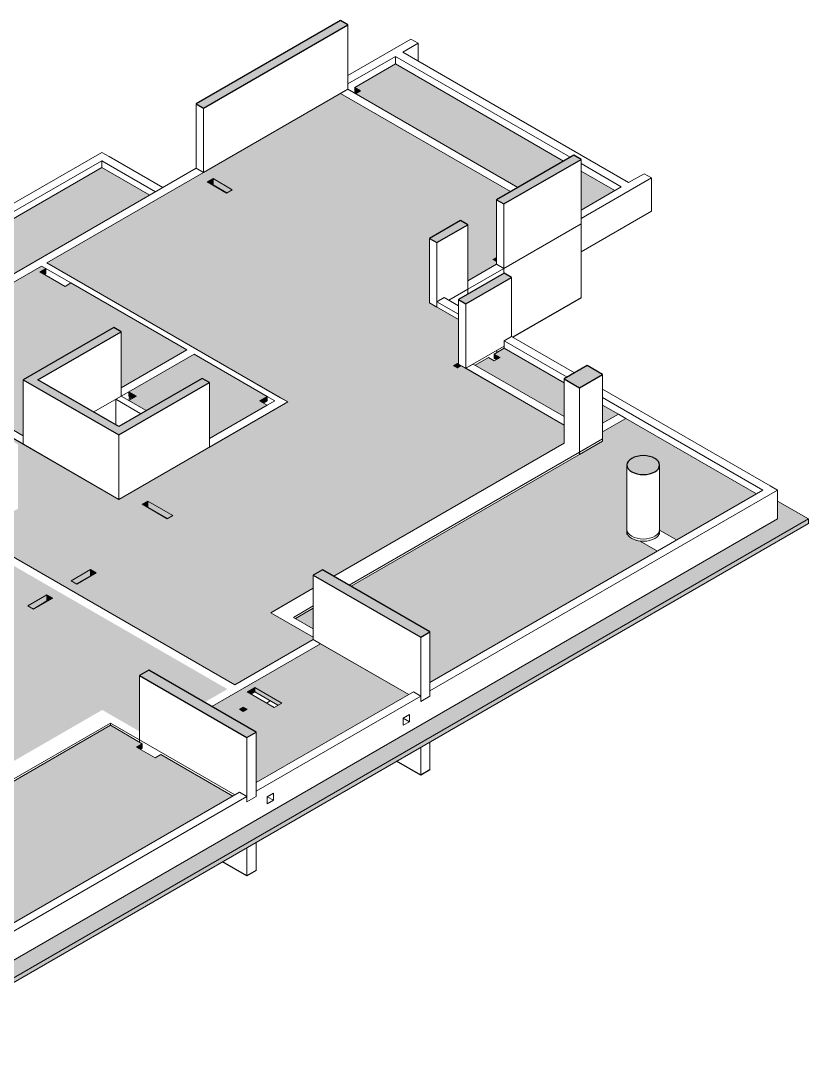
# Model space of a CAD drawing. Header units: centimetres. Extents: x -1897 to 22038, y -1268 to 84208.
# Drawn here: x 10721 to 12166, y 61763 to 63649 of the extents above; entities that cross this region are included whole.
import ezdxf

# ---------------------------------------------------------------- set-up
doc = ezdxf.new("R2010")
doc.units = ezdxf.units.CM
for name, color, linetype, lineweight in [('A-FLOR', 7, 'Continuous', 18), ('S-BEAM', 7, 'Continuous', 18), ('S-COLS', 7, 'Continuous', 18)]:
    doc.layers.add(name, color=color, linetype=linetype, lineweight=lineweight)

msp = doc.modelspace()

# ---------------------------------------------------------------- hatches: boundary and pattern name
at = {"layer": 'A-FLOR', "true_color": 0xbfbfbf}
h = msp.add_hatch(color=9, dxfattribs=at)
h.paths.add_polyline_path([(11749.16, 63301.24), (11811.04, 63336.97), (11749.16, 63372.69), (11749.16, 63312.52)], flags=0)
h.paths.add_polyline_path([(11633.33, 63342.81), (11717.13, 63391.19), (11408.69, 63569.26), (11334.01, 63526.14), (11344.56, 63520.05), (11335.45, 63514.79), (11626.37, 63346.83)], flags=0)
for points in [[(11337.49, 63515.97), (11344.56, 63520.05), (11334.01, 63526.14), (11334.01, 63517.98)], [(10497.94, 63063.03), (10957.91, 63328.6), (10869.88, 63379.42), (10497.94, 63164.69), (10497.94, 63095.42)], [(11073.46, 63347.16), (11074.17, 63347.57), (11074.17, 63359), (11063.56, 63352.87)], [(11099.62, 63332.87), (11109.52, 63338.58), (11074.17, 63359), (11074.17, 63347.57), (11098.91, 63333.28)], [(11594.31, 63206.73), (11594.31, 63214.37), (11587.69, 63210.55)], [(10725.98, 62887.28), (10725.98, 62990.01), (10892.15, 63085.94), (10905.59, 63078.19), (10905.59, 62975.46), (11025.79, 63044.86), (10813.29, 63167.56), (10802.6, 63161.38), (10756.64, 63187.92), (10767.33, 63194.09), (10759.57, 63198.57), (10473.19, 63033.23), (10723.42, 62888.76)], [(10765.12, 63183.02), (10767.33, 63184.29), (10767.33, 63194.09), (10756.64, 63187.92), (10761.44, 63185.15)], [(11067.51, 62881.97), (11173.46, 62943.14), (11159.24, 62951.35), (11173.51, 62959.58), (11039.23, 63037.11), (10919.68, 62968.09), (10933.77, 62959.96), (10919.67, 62951.82), (10951.68, 62933.34), (11054.08, 62992.46), (11067.51, 62984.7), (11067.51, 62884.07)], [(11593.49, 63026.92), (11600.56, 63031), (11590.02, 63037.08), (11590.02, 63028.92)], [(11522.44, 63011.59), (11522.49, 63011.62), (11522.44, 63019.76), (11515.37, 63015.68)], [(11522.49, 63011.62), (11524.31, 63012.67), (11524.31, 63018.74), (11522.49, 63019.78), (11522.49, 63015.68)], [(11524.31, 63012.67), (11529.56, 63015.7), (11524.31, 63018.74), (11524.31, 63015.68)], [(10926.7, 62955.87), (10933.77, 62959.96), (10919.68, 62967.71), (10919.68, 62959.92), (10925.73, 62956.43)], [(11166.32, 62947.26), (11173.51, 62951.42), (11173.51, 62959.58), (11159.24, 62951.35), (11164.68, 62948.21)], [(10498.29, 61771.54), (12166.36, 62734.6), (12109.79, 62767.26), (12109.79, 62734.6), (10498.29, 61804.2), (9886.65, 62157.33), (9858.36, 62141), (10470.72, 61787.46)], [(10953.87, 62755.78), (10954.46, 62756.12), (10954.46, 62767.55), (10943.97, 62761.49)], [(10990.53, 62735.3), (11000.42, 62741.01), (10954.46, 62767.55), (10954.46, 62756.12), (10990.48, 62735.32)], [(10498.29, 61763.37), (12166.36, 62726.43), (12166.36, 62734.6), (10498.29, 61771.54), (10498.29, 61770.48)], [(10823.77, 62615.53), (10849.23, 62630.23), (10849.23, 62641.66), (10813.88, 62621.25)], [(10849.94, 62629.82), (10859.84, 62635.54), (10849.23, 62641.66), (10849.23, 62630.23)], [(10744.01, 62569.48), (10769.47, 62584.18), (10769.13, 62595.42), (10734.11, 62575.2)], [(10770.17, 62583.77), (10780.07, 62589.49), (10769.47, 62595.31), (10769.47, 62584.18)], [(11143.69, 62413.24), (11150.77, 62417.32), (11150.77, 62425.49), (11136.7, 62417.28), (11140.9, 62414.85)], [(11193.19, 62392.83), (11200.26, 62396.91), (11150.77, 62425.49), (11150.77, 62417.32), (11187.13, 62396.33)], [(11129.62, 62381.46), (11129.62, 62389.63), (11122.55, 62385.54), (11123.98, 62384.72)], [(11129.62, 62381.46), (11136.62, 62385.59), (11129.62, 62389.63), (11129.62, 62385.09)], [(10498.29, 61872.78), (10632.64, 61950.35), (10600.88, 61968.69), (10595.29, 61969.68), (10590.14, 61971.27), (10584.47, 61974.22), (10581.89, 61976.04), (10578.55, 61980.12), (10577.27, 61983.12), (10576.83, 61985.66), (10576.83, 62107.99), (10577.41, 62111.36), (10579.12, 62114.61), (10581.89, 62117.61), (10585.62, 62120.23), (10590.17, 62122.39), (10595.35, 62123.99), (10600.98, 62124.97), (10606.83, 62125.31), (10612.69, 62124.97), (10618.31, 62123.99), (10623.5, 62122.39), (10628.05, 62120.23), (10631.78, 62117.61), (10634.55, 62114.61), (10636.26, 62111.36), (10636.83, 62107.99), (10637.02, 61988.65), (10668, 61970.76), (11110.65, 62226.33), (10978.36, 62302.7), (10967.73, 62296.57), (10933.8, 62316.16), (10944.42, 62322.3), (10885.79, 62356.15), (10318.69, 62028.73), (10303.84, 62037.31), (10258.58, 62011.18), (10470.72, 61888.7)], [(10940.87, 62312.08), (10944.42, 62314.13), (10944.42, 62322.3), (10933.8, 62316.16), (10939.17, 62313.06)]]:
    msp.add_hatch(color=9, dxfattribs=at).paths.add_polyline_path(points, flags=0)
h = msp.add_hatch(color=9, dxfattribs=at)
h.paths.add_polyline_path([(11113.83, 62430.25), (11258.08, 62513.53), (11258.08, 62517.61), (11179.94, 62562.72), (11258.08, 62607.84), (11258.08, 62631.77), (11275.05, 62641.57), (11295.78, 62629.6), (11718.05, 62873.4), (11718.05, 62906.88), (11529.52, 63015.68), (11522.44, 63011.59), (11515.37, 63015.68), (11522.49, 63019.78), (11524.31, 63018.74), (11524.31, 63100.39), (11471.27, 63131.01), (11471.27, 63249.24), (11527.84, 63281.9), (11541.28, 63274.15), (11541.28, 63171.42), (11594.31, 63202.04), (11587.69, 63210.55), (11594.31, 63214.37), (11594.31, 63320.28), (11619.9, 63335.05), (11307.93, 63515.17), (10769.47, 63204.29), (11211.06, 62949.33), (10901.34, 62770.52), (10661.63, 62908.92), (10656.55, 62905.98), (10716.08, 62871.61), (10716.08, 62753.38), (10635.12, 62706.63), (11109.15, 62432.95)], flags=0)
h.paths.add_polyline_path([(10824.48, 62615.13), (10813.88, 62621.25), (10849.23, 62641.66), (10859.84, 62635.54), (10859.05, 62635.09)], flags=0)
h.paths.add_polyline_path([(10989.93, 62734.96), (10943.97, 62761.49), (10954.46, 62767.55), (11000.42, 62741.01)], flags=0)
h.paths.add_polyline_path([(11594.31, 63202.04), (11594.31, 63206.73), (11587.69, 63210.55), (11593.82, 63202.66)], flags=0)
h.paths.add_polyline_path([(11098.91, 63332.46), (11063.56, 63352.87), (11074.17, 63359), (11109.52, 63338.58)], flags=0)
h = msp.add_hatch(color=9, dxfattribs=at)
h.paths.add_polyline_path([(11788.76, 62910.14), (11817.75, 62926.88), (11788.76, 62943.62), (11788.76, 62911.78)], flags=0)
h.paths.add_polyline_path([(11718.05, 62922.39), (11718.05, 62984.44), (11608.24, 63047.6), (11590.02, 63037.08), (11600.56, 63031), (11589.95, 63024.88), (11579.41, 63030.96), (11554.71, 63016.7), (11701.96, 62931.68)], flags=0)
h = msp.add_hatch(color=9, dxfattribs=at)
h.paths.add_polyline_path([(11471.98, 62434.94), (11889.17, 62675.81), (11857.41, 62694.15), (11851.82, 62695.13), (11846.67, 62696.73), (11841.85, 62699.09), (11838.42, 62701.5), (11835.07, 62705.58), (11833.8, 62708.58), (11833.36, 62711.12), (11833.36, 62833.44), (11833.94, 62836.82), (11835.75, 62840.18), (11838.42, 62843.07), (11842.3, 62845.76), (11846.7, 62847.84), (11851.88, 62849.44), (11857.51, 62850.43), (11864.79, 62850.68), (11870.33, 62850.23), (11874.84, 62849.44), (11880.03, 62847.84), (11884.58, 62845.69), (11889.23, 62842.07), (11891.08, 62840.07), (11892.79, 62836.82), (11893.36, 62833.44), (11893.55, 62714.11), (11924.53, 62696.22), (12070.9, 62780.73), (11831.19, 62919.12), (11788.76, 62894.63), (11788.76, 62877.48), (11327.6, 62611.23), (11471.98, 62527.87), (11471.98, 62505.77)], flags=0)
h.paths.add_polyline_path([(11258.08, 62533.13), (11258.08, 62571.09), (11225.2, 62552.11), (11244.9, 62540.74)], flags=0)
h = msp.add_hatch(color=9, dxfattribs=at)
h.paths.add_polyline_path([(10290.4, 62064.66), (10290.65, 62167.53), (10332.83, 62191.88), (10361.11, 62175.55), (10361.11, 62089.97), (10870.94, 62384.32), (10939.17, 62344.92), (10939.17, 62447.65), (10956.14, 62457.45), (11058.54, 62398.33), (11100.39, 62422.49), (10621.68, 62698.87), (10540.72, 62652.13), (10378.79, 62745.62), (10373.71, 62742.68), (10511.02, 62663.41), (10511.02, 62545.17), (10201.31, 62366.36), (9759.72, 62621.31), (9221.26, 62310.43), (9622.19, 62078.95), (9622.19, 62181.67), (9763.61, 62263.32), (9777.04, 62255.57), (9777.04, 62152.84), (9830.08, 62183.46), (9826.54, 62185.5), (9830.08, 62187.54), (9830.08, 62301.7), (9886.65, 62334.36), (9900.08, 62326.6), (9900.08, 62218.16), (9996.95, 62162.23), (9996.95, 62255.16), (10081.1, 62303.74), (10094.54, 62295.98), (10094.54, 62177.75), (10289.98, 62064.91)], flags=0)
h.paths.add_polyline_path([(9527, 62424.92), (9491.65, 62445.33), (9502.26, 62451.46), (9537.61, 62431.04)], flags=0)
h.paths.add_polyline_path([(10562.02, 62487.9), (10516.06, 62514.44), (10526.66, 62520.56), (10572.63, 62494.02)], flags=0)
h.paths.add_polyline_path([(10744.72, 62569.07), (10734.11, 62575.2), (10769.47, 62595.61), (10780.07, 62589.49), (10751.06, 62572.74)], flags=0)
h = msp.add_hatch(color=9, dxfattribs=at)
h.paths.add_polyline_path([(11153.07, 62250.82), (11433.09, 62412.49), (11271.51, 62505.77), (11071.98, 62390.57), (11153.07, 62343.75), (11153.07, 62278.21)], flags=0)
h.paths.add_polyline_path([(11129.62, 62381.46), (11122.55, 62385.54), (11129.62, 62389.63), (11136.62, 62385.5)], flags=0)
h.paths.add_polyline_path([(11186.12, 62388.75), (11136.62, 62417.32), (11150.77, 62425.49), (11200.26, 62396.91)], flags=0)
at = {"layer": 'S-COLS', "lineweight": 9, "true_color": 0x8080ff}
for points in [[(11056.91, 63488.48), (11321.37, 63641.16), (11307.93, 63648.92), (11043.47, 63496.23)], [(11607.74, 63312.52), (11749.16, 63394.17), (11735.73, 63401.93), (11594.31, 63320.28)], [(11484.71, 63241.49), (11541.28, 63274.15), (11527.84, 63281.9), (11471.27, 63249.24), (11482.71, 63242.64)], [(11537.74, 63129.22), (11621.89, 63177.8), (11608.24, 63185.44), (11524.31, 63136.98), (11531.11, 63133.05)], [(10901.34, 62888.76), (11067.51, 62984.7), (11054.08, 62992.46), (10901.34, 62904.27), (10752.85, 62990.01), (10905.59, 63078.19), (10892.15, 63085.94), (10725.98, 62990.01), (10895.69, 62892.03)], [(11746.34, 62975.31), (11788.76, 62999.8), (11760.48, 63016.13), (11718.05, 62991.64), (11722, 62989.36)], [(11863.36, 62816.12), (11869.22, 62816.45), (11874.84, 62817.44), (11880.03, 62819.04), (11884.7, 62821.28), (11888.31, 62823.82), (11891.08, 62826.81), (11892.79, 62830.06), (11893.36, 62833.44), (11892.28, 62837.79), (11891.08, 62840.07), (11888.31, 62843.07), (11884.58, 62845.69), (11880.03, 62847.84), (11874.84, 62849.44), (11869.22, 62850.43), (11863.36, 62850.76), (11857.51, 62850.43), (11851.88, 62849.44), (11846.7, 62847.84), (11842.15, 62845.69), (11838.42, 62843.07), (11835.65, 62840.07), (11833.94, 62836.82), (11833.36, 62833.44), (11833.94, 62830.06), (11835.75, 62826.7), (11838.42, 62823.82), (11842.15, 62821.2), (11846.7, 62819.04), (11851.88, 62817.44), (11857.51, 62816.45)], [(11455.01, 62518.07), (11471.98, 62527.87), (11275.05, 62641.57), (11258.08, 62631.77), (11419.45, 62538.6)], [(11136.1, 62333.95), (11153.07, 62343.75), (10956.14, 62457.45), (10939.17, 62447.65), (11099.55, 62355.05)]]:
    msp.add_hatch(color=171, dxfattribs=at).paths.add_polyline_path(points, flags=0)

# ---------------------------------------------------------------- linework, layer by layer
at = {"layer": 'A-FLOR', "lineweight": 9}
for p, q in [((11408.69, 63569.26), (11334.01, 63526.14)), ((11717.13, 63391.19), (11408.69, 63569.26)), ((11334.01, 63526.14), (11344.56, 63520.05)), ((11334.01, 63517.98), (11334.01, 63526.14)), ((11307.93, 63515.17), (10769.47, 63204.29)), ((11619.9, 63335.05), (11307.93, 63515.17)), ((11337.49, 63515.97), (11334.01, 63517.98)), ((11344.56, 63520.05), (11335.45, 63514.79)), ((10869.88, 63379.42), (10497.94, 63164.69)), ((10957.91, 63328.6), (10869.88, 63379.42)), ((11063.56, 63352.87), (11074.17, 63359)), ((11074.17, 63359), (11109.52, 63338.58)), ((11074.17, 63347.57), (11074.17, 63359)), ((11811.04, 63336.97), (11749.16, 63372.69)), ((11098.91, 63332.46), (11063.56, 63352.87)), ((11074.17, 63347.57), (11073.46, 63347.16)), ((11099.62, 63332.87), (11074.17, 63347.57)), ((11109.52, 63338.58), (11098.91, 63332.46)), ((10769.47, 63204.29), (11211.06, 62949.33)), ((11587.69, 63210.55), (11594.31, 63214.37)), ((11594.31, 63206.73), (11587.69, 63210.55)), ((10759.57, 63198.57), (10473.19, 63033.23)), ((10756.64, 63187.92), (10767.33, 63194.09)), ((10802.6, 63161.38), (10756.64, 63187.92)), ((10767.33, 63194.09), (10759.57, 63198.57)), ((10767.33, 63194.09), (10767.33, 63184.29)), ((11541.28, 63171.42), (11594.31, 63202.04)), ((10767.33, 63184.29), (10765.12, 63183.02)), ((10813.29, 63167.56), (10802.6, 63161.38)), ((11025.79, 63044.86), (10813.29, 63167.56)), ((11524.31, 63100.39), (11471.27, 63131.01)), ((10905.59, 62975.46), (11025.79, 63044.86)), ((11039.23, 63037.11), (10919.68, 62968.09)), ((11173.51, 62959.58), (11039.23, 63037.11)), ((11608.45, 63047.72), (11590.02, 63037.08)), ((11590.02, 63037.08), (11600.56, 63031)), ((11590.02, 63028.92), (11590.02, 63037.08)), ((11718.05, 62984.44), (11608.45, 63047.72)), ((10473.19, 63033.23), (10725.98, 62887.28)), ((11515.37, 63015.68), (11522.49, 63019.78)), ((11522.44, 63011.59), (11515.37, 63015.68)), ((11529.56, 63015.7), (11522.44, 63011.59)), ((11522.49, 63019.78), (11524.31, 63018.74)), ((11522.49, 63011.56), (11522.49, 63019.78)), ((11524.31, 63018.74), (11524.31, 63012.67)), ((11718.05, 62906.88), (11529.56, 63015.7)), ((11579.41, 63030.96), (11554.71, 63016.7)), ((11589.95, 63024.88), (11579.41, 63030.96)), ((11600.56, 63031), (11589.95, 63024.88)), ((11593.49, 63026.92), (11590.02, 63028.92)), ((10933.77, 62959.96), (10919.67, 62951.82)), ((10919.68, 62968.09), (10933.77, 62959.96)), ((10919.68, 62959.92), (10919.68, 62968.09)), ((10926.7, 62955.87), (10919.68, 62959.92)), ((11159.24, 62951.35), (11173.51, 62959.58)), ((11173.51, 62959.58), (11173.51, 62951.42)), ((11211.06, 62949.33), (10901.34, 62770.52)), ((10919.67, 62951.82), (10951.68, 62933.34)), ((11067.51, 62881.97), (11173.46, 62943.14)), ((11173.46, 62943.14), (11159.24, 62951.35)), ((11173.51, 62951.42), (11166.32, 62947.26)), ((11817.75, 62926.88), (11788.76, 62943.62)), ((11788.76, 62910.14), (11817.75, 62926.88)), ((10901.34, 62770.52), (10661.63, 62908.92)), ((11831.19, 62919.12), (11788.76, 62894.63)), ((12070.9, 62780.73), (11831.19, 62919.12)), ((11295.78, 62629.6), (11718.05, 62873.4)), ((11788.76, 62877.48), (11327.6, 62611.23)), ((10943.97, 62761.49), (10954.46, 62767.55)), ((10989.93, 62734.96), (10943.97, 62761.49)), ((10954.46, 62756.12), (10953.87, 62755.78)), ((10954.46, 62767.55), (11000.42, 62741.01)), ((10954.46, 62767.55), (10954.46, 62756.12)), ((10990.53, 62735.3), (10954.46, 62756.12)), ((12166.36, 62734.6), (12109.79, 62767.26)), ((10498.29, 61771.54), (12166.36, 62734.6)), ((12109.79, 62734.6), (10498.29, 61804.2)), ((11000.42, 62741.01), (10989.93, 62734.96)), ((12166.36, 62734.6), (12166.36, 62726.43)), ((12166.36, 62726.43), (10498.29, 61763.37)), ((11893.36, 62714.21), (11924.53, 62696.22)), ((10635.12, 62706.63), (11113.83, 62430.25)), ((11846.67, 62696.73), (11842.15, 62698.87)), ((11851.82, 62695.13), (11846.69, 62696.72)), ((11857.41, 62694.15), (11854.04, 62694.66)), ((11889.17, 62675.81), (11857.41, 62694.15)), ((10813.88, 62621.25), (10849.23, 62641.66)), ((10849.23, 62641.66), (10859.84, 62635.54)), ((10849.23, 62630.23), (10849.23, 62641.66)), ((10824.48, 62615.13), (10813.88, 62621.25)), ((10849.23, 62630.23), (10823.71, 62615.5)), ((10859.84, 62635.54), (10824.48, 62615.13)), ((10849.94, 62629.82), (10849.23, 62630.23)), ((11179.94, 62562.72), (11258.08, 62607.84)), ((10734.11, 62575.2), (10769.47, 62595.61)), ((10769.47, 62584.18), (10744.01, 62569.48)), ((10780.07, 62589.49), (10744.72, 62569.07)), ((10769.47, 62595.61), (10780.07, 62589.49)), ((10769.47, 62584.18), (10769.47, 62595.61)), ((10770.17, 62583.77), (10769.47, 62584.18)), ((10744.72, 62569.07), (10734.11, 62575.2)), ((11258.08, 62517.61), (11179.94, 62562.72)), ((11258.08, 62571.09), (11225.2, 62552.11)), ((11113.83, 62430.25), (11258.08, 62513.53)), ((11271.51, 62505.77), (11071.98, 62390.57)), ((11433.09, 62412.49), (11271.51, 62505.77)), ((11136.62, 62417.32), (11150.77, 62425.49)), ((11186.12, 62388.75), (11136.62, 62417.32)), ((11150.77, 62417.32), (11143.69, 62413.24)), ((11150.77, 62425.49), (11200.26, 62396.91)), ((11150.77, 62425.49), (11150.77, 62417.32)), ((11193.19, 62392.83), (11150.77, 62417.32)), ((11200.26, 62396.91), (11186.12, 62388.75)), ((11122.55, 62385.54), (11129.62, 62389.63)), ((11129.62, 62381.46), (11122.55, 62385.54)), ((11129.62, 62389.63), (11136.7, 62385.54)), ((11129.62, 62381.46), (11129.62, 62389.63)), ((11136.7, 62385.54), (11129.62, 62381.46)), ((10885.79, 62356.15), (10318.69, 62028.73)), ((10944.42, 62322.3), (10885.79, 62356.15)), ((10933.8, 62316.16), (10944.42, 62322.3)), ((10944.42, 62322.3), (10944.42, 62314.13)), ((10967.73, 62296.57), (10933.8, 62316.16)), ((10944.42, 62314.13), (10940.87, 62312.08)), ((10978.36, 62302.7), (10967.73, 62296.57)), ((11110.65, 62226.33), (10978.36, 62302.7))]:
    msp.add_line(p, q, dxfattribs=at)
msp.add_polyline3d([(11842.15, 62698.87, 0), (11838.42, 62701.5, 0), (11835.65, 62704.49, 0), (11833.94, 62707.74, 0), (11833.36, 62711.12, 0)], dxfattribs=at)
at = {"layer": 'S-BEAM', "lineweight": 9}
for p, q in [((11436.98, 63614.98), (11321.37, 63548.24)), ((11422.13, 63590.9), (11450.41, 63607.23)), ((11436.98, 63614.98), (11450.41, 63607.23)), ((11450.41, 63607.23), (11450.41, 63574.57)), ((11321.37, 63532.72), (11408.69, 63583.14)), ((11408.69, 63583.14), (11729.15, 63398.13)), ((11408.69, 63583.14), (11408.69, 63569.26)), ((11836.49, 63351.66), (11422.13, 63590.9)), ((11321.37, 63532.72), (11321.37, 63522.92)), ((11321.37, 63522.92), (11307.93, 63515.17)), ((11307.93, 63515.17), (11619.9, 63335.05)), ((11633.33, 63342.81), (11321.37, 63522.92)), ((10869.88, 63407.19), (10474.83, 63179.1)), ((10883.31, 63399.43), (10869.88, 63407.19)), ((10981.95, 63342.48), (10883.31, 63399.43)), ((10488.26, 63171.35), (10869.88, 63391.67)), ((11043.47, 63378), (10497.94, 63063.03)), ((10869.88, 63391.67), (10968.52, 63334.72)), ((10869.88, 63391.67), (10869.88, 63379.42)), ((11056.91, 63370.24), (11043.47, 63378)), ((11749.16, 63386.57), (11823.06, 63343.91)), ((10769.47, 63204.29), (11056.91, 63370.24)), ((11749.16, 63285.73), (11878.21, 63360.24)), ((11864.78, 63367.99), (11836.49, 63351.66)), ((11864.78, 63367.99), (11878.21, 63360.24)), ((11878.21, 63360.24), (11878.21, 63299)), ((11823.06, 63343.91), (11749.16, 63301.24)), ((11749.16, 63224.49), (11878.21, 63299)), ((11749.16, 63285.73), (11749.16, 63224.49)), ((11197.62, 62957.09), (10769.47, 63204.29)), ((10497.94, 63047.52), (10759.57, 63198.57)), ((10759.57, 63198.57), (10767.33, 63194.09)), ((10767.33, 63194.09), (10813.29, 63167.56)), ((11594.31, 63202.04), (11541.28, 63171.42)), ((11541.28, 63155.91), (11607.74, 63194.28)), ((11607.74, 63194.28), (11594.31, 63202.04)), ((11607.74, 63185.15), (11607.74, 63194.28)), ((10772.08, 63179.05), (10772.72, 63178.73)), ((10772.72, 63178.73), (10773.35, 63178.32)), ((10813.29, 63167.56), (11025.79, 63044.86)), ((11541.28, 63155.91), (11541.28, 63146.77)), ((11498.14, 63140.8), (11484.71, 63133.05)), ((11484.71, 63133.05), (11524.31, 63110.18)), ((11484.71, 63133.05), (11484.71, 63123.25)), ((11524.31, 63125.7), (11498.14, 63140.8)), ((11608.45, 63061.6), (11621.89, 63069.36)), ((11723.84, 62994.98), (11608.45, 63061.6)), ((11608.45, 63047.72), (11608.45, 63061.6)), ((11621.89, 63069.36), (11737.28, 63002.74)), ((11025.79, 63044.86), (10905.59, 62975.46)), ((10919.68, 62968.09), (11039.23, 63037.11)), ((11039.23, 63037.11), (11173.51, 62959.58)), ((11595.02, 63039.97), (11595.02, 63044.05)), ((10725.98, 62887.28), (10473.19, 63033.23)), ((11551.18, 63018.74), (11537.74, 63010.98)), ((11718.05, 62922.39), (11551.18, 63018.74)), ((11537.74, 63010.98), (11718.05, 62906.88)), ((10905.59, 62959.95), (10895.69, 62954.23)), ((10905.59, 62959.95), (10919.68, 62968.09)), ((10919.67, 62951.82), (10905.59, 62959.95)), ((11173.51, 62959.58), (11187.72, 62951.38)), ((11788.76, 62973.01), (12096.35, 62795.43)), ((10895.69, 62954.23), (10941.78, 62927.62)), ((10895.69, 62954.23), (10895.69, 62907.54)), ((10951.68, 62933.34), (10919.67, 62951.82)), ((10920.25, 62956.98), (10922.51, 62958.29)), ((10920.25, 62952.15), (10920.25, 62956.98)), ((10920.25, 62956.17), (10920.96, 62956.58)), ((10920.96, 62956.58), (10920.96, 62957.39)), ((10924.43, 62954.57), (10920.96, 62956.58)), ((11067.51, 62866.46), (11211.06, 62949.33)), ((11173.46, 62943.14), (11067.51, 62881.97)), ((11187.72, 62951.38), (11173.46, 62943.14)), ((11211.06, 62949.33), (11197.62, 62957.09)), ((12082.92, 62787.67), (11788.76, 62957.5)), ((11817.75, 62926.88), (11788.76, 62910.14)), ((11817.75, 62926.88), (11831.19, 62919.12)), ((10661.63, 62908.92), (10725.98, 62871.77)), ((11788.76, 62894.63), (11831.19, 62919.12)), ((11718.05, 62873.4), (11295.78, 62629.6)), ((11324.06, 62613.27), (11746.34, 62857.07)), ((12109.79, 62787.67), (12096.35, 62795.43)), ((12082.92, 62787.67), (11471.98, 62434.94)), ((11471.98, 62419.43), (12109.79, 62787.67)), ((12109.79, 62734.6), (12109.79, 62787.67)), ((11924.53, 62696.22), (11893.36, 62714.21)), ((11113.83, 62430.25), (10635.12, 62706.63)), ((11874.81, 62695.11), (11872.61, 62694.65)), ((11889.35, 62702.47), (11888.32, 62701.51)), ((11891.9, 62705.78), (11891.09, 62704.52)), ((11893.36, 62711.12), (11892.8, 62707.78)), ((11857.41, 62694.15), (11889.17, 62675.81)), ((11863.28, 62693.8), (11860.72, 62693.87)), ((11869.16, 62694.13), (11866.69, 62693.91)), ((11258.08, 62607.84), (11193.38, 62570.48)), ((10751.06, 62572.74), (10750.36, 62573.15)), ((11193.38, 62570.48), (11179.94, 62562.72)), ((11179.94, 62562.72), (11258.08, 62517.61)), ((11221.66, 62554.15), (11258.08, 62575.18)), ((11258.08, 62533.13), (11221.66, 62554.15)), ((11258.08, 62513.53), (11113.83, 62430.25)), ((11271.51, 62505.77), (11258.08, 62513.53)), ((11071.98, 62390.57), (11271.51, 62505.77)), ((11153.24, 62250.92), (11441.57, 62417.39)), ((11441.57, 62417.39), (11455.01, 62409.63)), ((11471.98, 62419.43), (11471.98, 62409.63)), ((11455.01, 62409.63), (11153.07, 62235.31)), ((11172.02, 62396.89), (11179.09, 62400.97)), ((11455.01, 62409.63), (11455.01, 62399.83)), ((11423.17, 62369.2), (11434.49, 62375.74)), ((11434.49, 62375.74), (11434.49, 62362.67)), ((10361.11, 62057.31), (10885.79, 62360.23)), ((10885.79, 62360.23), (10939.17, 62329.41)), ((10885.79, 62356.15), (10885.79, 62360.23)), ((11423.17, 62356.14), (11423.17, 62369.2)), ((11434.49, 62362.67), (11423.17, 62369.2)), ((11434.49, 62362.67), (11423.17, 62356.14)), ((10939.17, 62325.33), (10939.17, 62329.41)), ((10498.29, 61872.78), (11122.67, 62233.27)), ((11136.1, 62225.51), (10511.73, 61865.03)), ((11122.67, 62233.27), (11136.1, 62225.51)), ((11136.1, 62225.51), (11136.1, 62215.71)), ((11153.07, 62225.51), (11153.07, 62235.31)), ((11173.6, 62225.11), (11184.91, 62231.64)), ((11173.6, 62212.05), (11173.6, 62225.11)), ((11184.91, 62218.58), (11173.6, 62225.11)), ((11184.91, 62231.64), (11184.91, 62218.58)), ((11184.91, 62218.58), (11173.6, 62212.05))]:
    msp.add_line(p, q, dxfattribs=at)
msp.add_polyline3d([(11888.31, 62701.5, 0), (11884.58, 62698.87, 0), (11880.03, 62696.72, 0)], dxfattribs=at)
at = {"layer": 'S-COLS', "lineweight": 25}
for p, q in [((11307.93, 63648.92), (11043.47, 63496.23)), ((11056.91, 63488.48), (11321.37, 63641.16)), ((11321.37, 63641.16), (11307.93, 63648.92)), ((11043.47, 63496.23), (11056.91, 63488.48)), ((11735.73, 63401.93), (11594.31, 63320.28)), ((11607.74, 63312.52), (11749.16, 63394.17)), ((11749.16, 63394.17), (11735.73, 63401.93)), ((11594.31, 63320.28), (11607.74, 63312.52)), ((11527.84, 63281.9), (11471.27, 63249.24)), ((11541.28, 63274.15), (11527.84, 63281.9)), ((11484.71, 63241.49), (11541.28, 63274.15)), ((11471.27, 63249.24), (11484.71, 63241.49)), ((11608.45, 63185.56), (11524.31, 63136.98)), ((11621.89, 63177.8), (11608.45, 63185.56)), ((11537.74, 63129.22), (11621.89, 63177.8)), ((11524.31, 63136.98), (11537.74, 63129.22)), ((11749.16, 63140.49), (11623.92, 63068.19)), ((10892.15, 63085.94), (10725.98, 62990.01)), ((10752.85, 62990.01), (10905.59, 63078.19)), ((10905.59, 63078.19), (10892.15, 63085.94)), ((11760.48, 63016.13), (11718.05, 62991.64)), ((11788.76, 62999.8), (11760.48, 63016.13)), ((11746.34, 62975.31), (11788.76, 62999.8)), ((10725.98, 62990.01), (10901.34, 62888.76)), ((10901.34, 62904.27), (10752.85, 62990.01)), ((11054.08, 62992.46), (10901.34, 62904.27)), ((10901.34, 62888.76), (11067.51, 62984.7)), ((11067.51, 62984.7), (11054.08, 62992.46)), ((11718.05, 62991.64), (11746.34, 62975.31)), ((11275.05, 62641.57), (11258.08, 62631.77)), ((11471.98, 62527.87), (11275.05, 62641.57)), ((11258.08, 62631.77), (11455.01, 62518.07)), ((11455.01, 62518.07), (11471.98, 62527.87)), ((10956.14, 62457.45), (10939.17, 62447.65)), ((11153.07, 62343.75), (10956.14, 62457.45)), ((10939.17, 62447.65), (11136.1, 62333.95)), ((11136.1, 62333.95), (11153.07, 62343.75)), ((11455.01, 62264.4), (11410.55, 62290.06)), ((11471.98, 62274.19), (11455.01, 62264.4)), ((11136.1, 62080.28), (11091.64, 62105.94)), ((11153.07, 62090.07), (11136.1, 62080.28))]:
    msp.add_line(p, q, dxfattribs=at)
at = {"layer": 'S-COLS', "lineweight": 9}
for p, q in [((11321.37, 63641.16), (11321.37, 63522.92)), ((11321.37, 63522.92), (11056.91, 63370.24)), ((11307.93, 63515.17), (11056.91, 63370.24)), ((11321.37, 63522.92), (11307.93, 63515.17)), ((11043.47, 63496.23), (11043.47, 63378)), ((11056.91, 63488.48), (11056.91, 63370.24)), ((11749.16, 63394.17), (11749.16, 63285.73)), ((11056.91, 63370.24), (11043.47, 63378)), ((11056.91, 63370.24), (11043.47, 63378)), ((11594.31, 63320.28), (11594.31, 63202.04)), ((11607.74, 63194.28), (11607.74, 63312.52)), ((11749.16, 63285.73), (11749.16, 63275.93)), ((11541.28, 63274.15), (11541.28, 63155.91)), ((11749.16, 63275.93), (11607.74, 63194.28)), ((11749.16, 63275.93), (11607.74, 63194.28)), ((11749.16, 63275.93), (11749.16, 63140.49)), ((11471.27, 63249.24), (11471.27, 63131.01)), ((11484.71, 63241.49), (11484.71, 63133.05)), ((11607.74, 63194.28), (11594.31, 63202.04)), ((11607.74, 63194.28), (11594.31, 63202.04)), ((11607.74, 63185.15), (11607.74, 63194.28)), ((11621.89, 63177.8), (11621.89, 63069.36)), ((11541.28, 63155.91), (11506.63, 63135.91)), ((11541.28, 63155.91), (11506.63, 63135.9)), ((11541.28, 63155.91), (11541.28, 63146.77)), ((11484.71, 63123.25), (11471.27, 63131.01)), ((11484.71, 63123.25), (11471.27, 63131.01)), ((11484.71, 63133.05), (11484.71, 63123.25)), ((11524.31, 63136.98), (11524.31, 63018.74)), ((11537.74, 63129.22), (11537.74, 63010.98)), ((10905.59, 63078.19), (10905.59, 62959.95)), ((11608.24, 63051.69), (11537.74, 63010.98)), ((11537.74, 63010.98), (11524.31, 63018.74)), ((11788.76, 62999.8), (11788.76, 62877.48)), ((10725.98, 62990.01), (10725.98, 62871.77)), ((11067.51, 62984.7), (11067.51, 62866.46)), ((11718.05, 62991.64), (11718.05, 62873.4)), ((10905.59, 62959.95), (10855.25, 62930.89)), ((10905.59, 62959.95), (10855.25, 62930.89)), ((11746.34, 62975.31), (11746.34, 62852.99)), ((10901.34, 62770.52), (10901.34, 62888.76)), ((10901.34, 62770.52), (10725.98, 62871.77)), ((10901.34, 62770.52), (10725.98, 62871.77)), ((11067.51, 62866.46), (10901.34, 62770.52)), ((11067.51, 62866.46), (10901.34, 62770.52)), ((11788.76, 62881.57), (11746.34, 62857.07)), ((11788.76, 62877.48), (11746.34, 62852.99)), ((11788.76, 62881.57), (11788.76, 62877.48)), ((11833.36, 62833.44), (11833.36, 62711.12)), ((11893.36, 62711.12), (11893.36, 62833.44)), ((11833.36, 62715.2), (11833.36, 62706.08)), ((11893.36, 62706.08), (11893.36, 62715.2)), ((11258.08, 62631.77), (11258.08, 62513.53)), ((11471.98, 62527.87), (11471.98, 62419.43)), ((11433.09, 62412.49), (11258.08, 62513.53)), ((11271.51, 62505.77), (11258.08, 62513.53)), ((11455.01, 62518.07), (11455.01, 62409.63)), ((11433.09, 62412.49), (11271.51, 62505.77)), ((10939.17, 62447.65), (10939.17, 62329.41)), ((11471.98, 62419.43), (11471.98, 62409.63)), ((11471.98, 62409.63), (11455.01, 62399.83)), ((11455.01, 62409.63), (11455.01, 62399.83)), ((11471.98, 62409.63), (11455.01, 62399.83)), ((11153.07, 62343.75), (11153.07, 62235.31)), ((11114.18, 62228.37), (10939.17, 62329.41)), ((11114.18, 62228.37), (10939.17, 62329.41)), ((10939.17, 62329.41), (10939.17, 62325.33)), ((11136.1, 62333.95), (11136.1, 62225.51)), ((11471.98, 62325.53), (11471.98, 62274.19)), ((11455.01, 62315.73), (11455.01, 62264.4)), ((11153.07, 62225.51), (11136.1, 62215.71)), ((11136.1, 62225.51), (11136.1, 62215.71)), ((11153.07, 62225.51), (11136.1, 62215.71)), ((11153.07, 62235.31), (11153.07, 62225.51)), ((11136.1, 62131.61), (11136.1, 62080.28)), ((11153.07, 62141.41), (11153.07, 62090.07))]:
    msp.add_line(p, q, dxfattribs=at)
at = {"layer": 'S-COLS', "lineweight": 25}
for points in [[(11884.58, 62845.69, 0), (11880.03, 62847.84, 0), (11874.84, 62849.44, 0), (11869.22, 62850.43, 0), (11863.36, 62850.76, 0), (11857.51, 62850.43, 0), (11851.88, 62849.44, 0), (11846.7, 62847.84, 0), (11842.15, 62845.69, 0), (11838.42, 62843.07, 0), (11835.65, 62840.07, 0), (11833.94, 62836.82, 0), (11833.36, 62833.44, 0), (11833.94, 62830.06, 0), (11835.65, 62826.81, 0), (11838.42, 62823.82, 0), (11842.15, 62821.2, 0)], [(11842.15, 62821.2, 0), (11846.7, 62819.04, 0), (11851.88, 62817.44, 0), (11857.51, 62816.45, 0), (11863.36, 62816.12, 0), (11869.22, 62816.45, 0), (11874.84, 62817.44, 0), (11880.03, 62819.04, 0), (11884.58, 62821.2, 0), (11888.31, 62823.82, 0), (11891.08, 62826.81, 0), (11892.79, 62830.06, 0), (11893.36, 62833.44, 0), (11892.79, 62836.82, 0), (11891.08, 62840.07, 0), (11888.31, 62843.07, 0), (11884.58, 62845.69, 0)]]:
    msp.add_polyline3d(points, dxfattribs=at)
at = {"layer": 'S-COLS', "lineweight": 9}
for points in [[(11842.15, 62702.96, 0), (11838.42, 62705.58, 0), (11835.65, 62708.58, 0), (11833.94, 62711.83, 0), (11833.36, 62715.2, 0)], [(11893.36, 62715.2, 0), (11892.79, 62711.83, 0), (11891.08, 62708.58, 0), (11888.31, 62705.58, 0), (11884.58, 62702.96, 0), (11880.03, 62700.8, 0), (11874.84, 62699.2, 0), (11869.22, 62698.22, 0), (11863.36, 62697.88, 0), (11857.51, 62698.22, 0), (11851.88, 62699.2, 0), (11846.7, 62700.8, 0), (11842.15, 62702.96, 0)], [(11842.15, 62698.87, 0), (11838.42, 62701.5, 0), (11835.65, 62704.49, 0), (11833.94, 62707.74, 0), (11833.36, 62711.12, 0)], [(11893.36, 62711.12, 0), (11892.79, 62707.74, 0), (11891.08, 62704.49, 0), (11888.31, 62701.5, 0), (11884.58, 62698.87, 0), (11880.03, 62696.72, 0), (11874.84, 62695.12, 0), (11869.22, 62694.13, 0), (11863.36, 62693.8, 0), (11857.51, 62694.13, 0), (11851.88, 62695.12, 0), (11846.7, 62696.72, 0), (11842.15, 62698.87, 0)]]:
    msp.add_polyline3d(points, dxfattribs=at)

doc.saveas('drawing.dxf')
